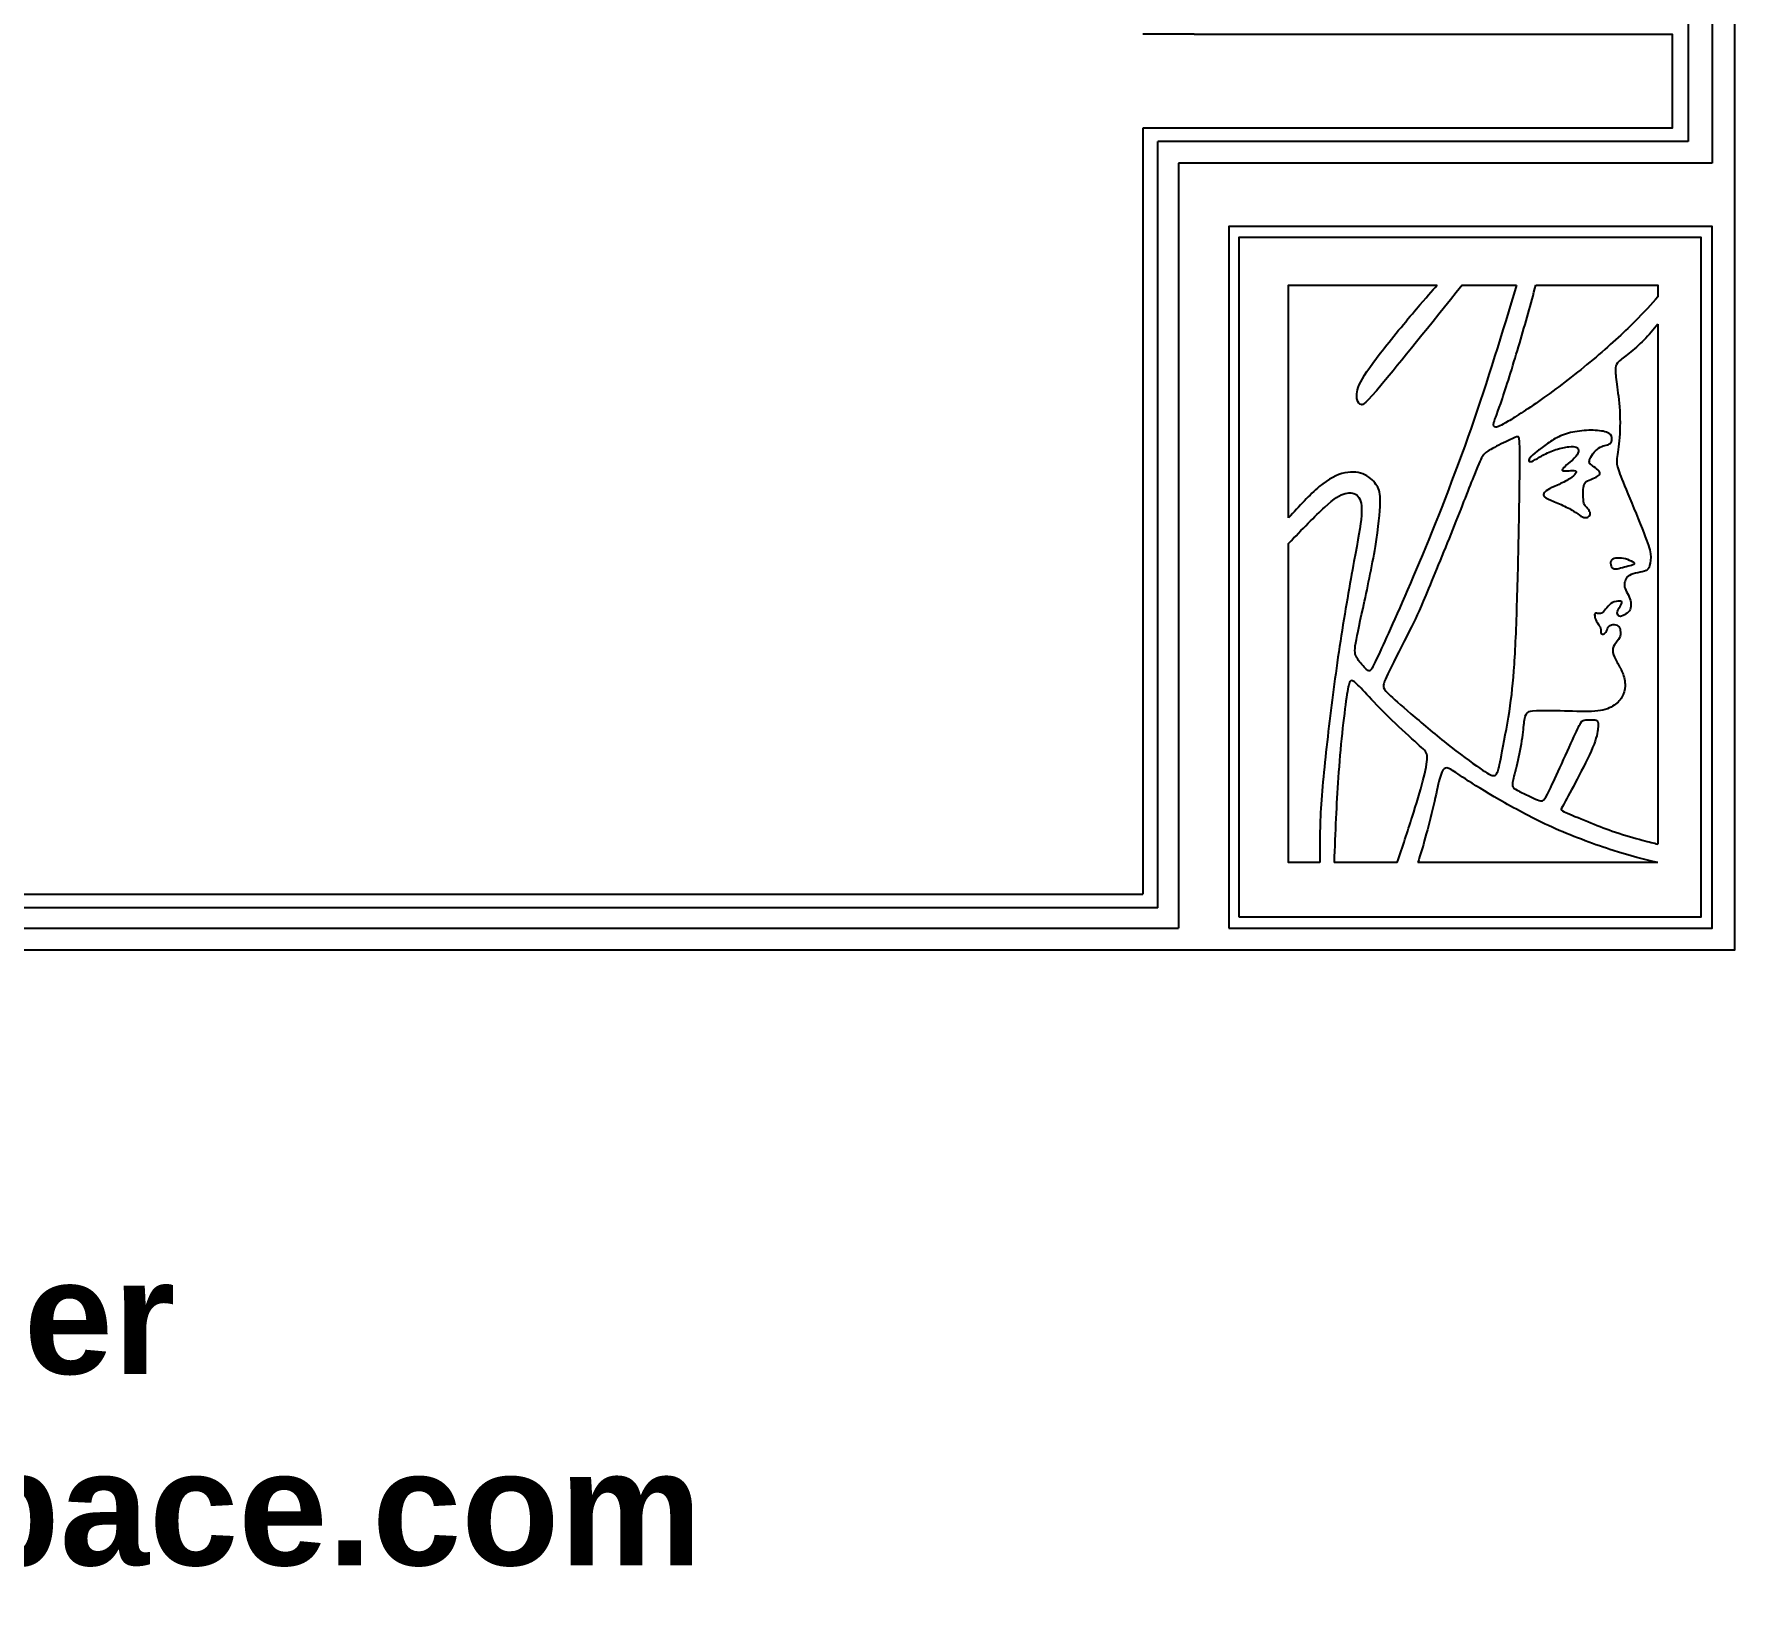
# Model space of a CAD drawing. Extents: x 0 to 80.9, y -7.4 to 60.
# Drawn here: x 19.25 to 38.5, y -7.36 to 10.37 of the extents above; entities that cross this region are included whole.
import ezdxf

# ---------------------------------------------------------------- set-up
doc = ezdxf.new("R2010")
doc.units = 0
doc.header["$MEASUREMENT"] = 0
doc.layers.get('0').update_dxf_attribs({"linetype": 'CONTINUOUS'})
doc.layers.add('LAYER_1', color=7, linetype='CONTINUOUS')

msp = doc.modelspace()

# ---------------------------------------------------------------- linework, layer by layer
at = {"layer": 'LAYER_1'}
for points in [[(0, 0), (38.497, 0), (38.497, 60.005), (0, 60.005), (0, 0)], [(32.771, 0.246), (38.24, 0.246), (38.24, 8.189), (32.771, 8.189), (32.771, 0.246)], [(32.882, 0.372), (38.114, 0.372), (38.114, 8.064), (32.882, 8.064), (32.882, 0.372)]]:
    msp.add_lwpolyline(points, close=True, dxfattribs=at)
for points in [[(38.24, 10.787), (38.24, 10.787), (38.24, 8.905), (38.24, 8.905)], [(37.969, 10.542), (37.969, 10.542), (37.969, 9.15), (37.969, 9.15)], [(32.377, 10.366), (32.377, 10.366), (31.795, 10.366), (31.795, 10.366)], [(31.795, 9.3), (31.795, 9.3), (31.795, 0.632), (31.795, 0.632)], [(32.377, 9.3), (32.377, 9.3), (31.795, 9.3), (31.795, 9.3)], [(31.968, 0.477), (31.968, 0.477), (31.968, 9.15), (31.968, 9.15)], [(32.199, 9.15), (32.199, 9.15), (31.968, 9.15), (31.968, 9.15)], [(37.969, 9.15), (37.969, 9.15), (32.199, 9.15), (32.199, 9.15)], [(38.24, 8.905), (38.24, 8.905), (32.199, 8.905), (32.199, 8.905)], [(32.199, 8.905), (32.199, 8.905), (32.199, 0.246), (32.199, 0.246)], [(35.41, 7.524), (35.41, 7.524), (36.025, 7.524), (36.025, 7.524)], [(37.625, 7.082), (37.625, 7.082), (37.625, 1.197), (37.625, 1.197)], [(34.676, 0.987), (34.676, 0.987), (33.961, 0.987), (33.961, 0.987)], [(37.625, 0.987), (37.625, 0.987), (34.908, 0.987), (34.908, 0.987)], [(6.623, 0.632), (6.623, 0.632), (31.795, 0.632), (31.795, 0.632)], [(31.968, 0.477), (31.968, 0.477), (6.468, 0.477), (6.468, 0.477)], [(6.237, 0.246), (6.237, 0.246), (32.199, 0.246), (32.199, 0.246)]]:
    msp.add_open_spline(points, degree=3, dxfattribs=at)
for points, knots in [([(32.377, 10.366), (32.377, 10.366), (37.785, 10.366), (37.785, 10.366), (37.785, 10.366), (37.785, 10.366), (37.785, 9.3), (37.785, 9.3), (37.785, 9.3), (37.785, 9.3), (32.377, 9.3), (32.377, 9.3)], [0, 0, 0, 0, 0.25, 0.25, 0.25, 0.25, 0.5, 0.5, 0.5, 0.5, 1, 1, 1, 1]), ([(33.446, 4.889), (33.446, 4.889), (33.446, 7.524), (33.446, 7.524), (33.446, 7.524), (33.446, 7.524), (35.128, 7.524), (35.128, 7.524)], [0, 0, 0, 0, 0.333333, 0.333333, 0.333333, 0.333333, 1, 1, 1, 1]), ([(36.025, 7.524), (35.862, 6.985), (35.699, 6.445), (35.511, 5.905), (35.511, 5.905), (35.322, 5.366), (35.109, 4.826), (34.925, 4.386), (34.925, 4.386), (34.741, 3.946), (34.586, 3.605), (34.499, 3.416), (34.499, 3.416), (34.413, 3.226), (34.394, 3.189), (34.378, 3.17), (34.378, 3.17), (34.362, 3.151), (34.35, 3.151), (34.323, 3.176), (34.323, 3.176), (34.296, 3.201), (34.254, 3.252), (34.228, 3.29), (34.228, 3.29), (34.201, 3.329), (34.191, 3.356), (34.201, 3.44), (34.201, 3.44), (34.212, 3.523), (34.243, 3.664), (34.288, 3.869), (34.288, 3.869), (34.333, 4.073), (34.392, 4.343), (34.428, 4.564), (34.428, 4.564), (34.465, 4.785), (34.48, 4.956), (34.482, 5.062), (34.482, 5.062), (34.484, 5.167), (34.473, 5.207), (34.445, 5.252), (34.445, 5.252), (34.417, 5.297), (34.371, 5.347), (34.309, 5.377), (34.309, 5.377), (34.247, 5.408), (34.17, 5.418), (34.083, 5.399), (34.083, 5.399), (33.996, 5.381), (33.9, 5.332), (33.793, 5.243), (33.793, 5.243), (33.685, 5.153), (33.566, 5.021), (33.446, 4.889)], [0, 0, 0, 0, 0.0625, 0.0625, 0.0625, 0.0625, 0.125, 0.125, 0.125, 0.125, 0.1875, 0.1875, 0.1875, 0.1875, 0.25, 0.25, 0.25, 0.25, 0.3125, 0.3125, 0.3125, 0.3125, 0.375, 0.375, 0.375, 0.375, 0.4375, 0.4375, 0.4375, 0.4375, 0.5, 0.5, 0.5, 0.5, 0.5625, 0.5625, 0.5625, 0.5625, 0.625, 0.625, 0.625, 0.625, 0.6875, 0.6875, 0.6875, 0.6875, 0.75, 0.75, 0.75, 0.75, 0.8125, 0.8125, 0.8125, 0.8125, 0.875, 0.875, 0.875, 0.875, 1, 1, 1, 1]), ([(35.41, 7.524), (35.053, 7.079), (34.695, 6.633), (34.504, 6.405), (34.504, 6.405), (34.312, 6.177), (34.287, 6.167), (34.267, 6.171), (34.267, 6.171), (34.247, 6.175), (34.233, 6.194), (34.223, 6.229), (34.223, 6.229), (34.214, 6.263), (34.21, 6.313), (34.246, 6.396), (34.246, 6.396), (34.283, 6.478), (34.36, 6.594), (34.484, 6.754), (34.484, 6.754), (34.607, 6.913), (34.777, 7.118), (34.892, 7.254), (34.892, 7.254), (35.007, 7.39), (35.067, 7.457), (35.128, 7.524)], [0, 0, 0, 0, 0.125, 0.125, 0.125, 0.125, 0.25, 0.25, 0.25, 0.25, 0.375, 0.375, 0.375, 0.375, 0.5, 0.5, 0.5, 0.5, 0.625, 0.625, 0.625, 0.625, 0.75, 0.75, 0.75, 0.75, 1, 1, 1, 1]), ([(37.625, 7.392), (37.55, 7.307), (37.474, 7.221), (37.355, 7.103), (37.355, 7.103), (37.236, 6.985), (37.073, 6.834), (36.891, 6.681), (36.891, 6.681), (36.709, 6.529), (36.508, 6.374), (36.336, 6.251), (36.336, 6.251), (36.163, 6.127), (36.019, 6.035), (35.931, 5.983), (35.931, 5.983), (35.843, 5.931), (35.812, 5.918), (35.791, 5.917), (35.791, 5.917), (35.77, 5.916), (35.759, 5.926), (35.77, 5.968), (35.77, 5.968), (35.78, 6.01), (35.812, 6.083), (35.865, 6.241), (35.865, 6.241), (35.918, 6.399), (35.994, 6.642), (36.061, 6.87), (36.061, 6.87), (36.128, 7.098), (36.186, 7.311), (36.245, 7.524)], [0, 0, 0, 0, 0.1, 0.1, 0.1, 0.1, 0.2, 0.2, 0.2, 0.2, 0.3, 0.3, 0.3, 0.3, 0.4, 0.4, 0.4, 0.4, 0.5, 0.5, 0.5, 0.5, 0.6, 0.6, 0.6, 0.6, 0.7, 0.7, 0.7, 0.7, 0.8, 0.8, 0.8, 0.8, 1, 1, 1, 1]), ([(36.245, 7.524), (36.245, 7.524), (37.625, 7.524), (37.625, 7.524), (37.625, 7.524), (37.625, 7.524), (37.625, 7.392), (37.625, 7.392)], [0, 0, 0, 0, 0.333333, 0.333333, 0.333333, 0.333333, 1, 1, 1, 1]), ([(37.625, 7.082), (37.574, 7.021), (37.523, 6.961), (37.468, 6.904), (37.468, 6.904), (37.412, 6.848), (37.351, 6.795), (37.3, 6.754), (37.3, 6.754), (37.249, 6.713), (37.207, 6.682), (37.182, 6.659), (37.182, 6.659), (37.158, 6.636), (37.151, 6.621), (37.147, 6.588), (37.147, 6.588), (37.144, 6.555), (37.145, 6.505), (37.155, 6.43), (37.155, 6.43), (37.164, 6.356), (37.182, 6.258), (37.19, 6.145), (37.19, 6.145), (37.199, 6.032), (37.198, 5.904), (37.19, 5.8), (37.19, 5.8), (37.182, 5.696), (37.167, 5.616), (37.162, 5.563), (37.162, 5.563), (37.157, 5.51), (37.161, 5.485), (37.179, 5.432), (37.179, 5.432), (37.198, 5.378), (37.23, 5.297), (37.285, 5.163), (37.285, 5.163), (37.34, 5.029), (37.417, 4.843), (37.466, 4.72), (37.466, 4.72), (37.514, 4.597), (37.534, 4.538), (37.541, 4.484), (37.541, 4.484), (37.547, 4.43), (37.54, 4.382), (37.531, 4.35), (37.531, 4.35), (37.523, 4.318), (37.513, 4.302), (37.491, 4.292), (37.491, 4.292), (37.468, 4.282), (37.433, 4.276), (37.397, 4.269), (37.397, 4.269), (37.362, 4.262), (37.326, 4.252), (37.303, 4.239), (37.303, 4.239), (37.279, 4.226), (37.268, 4.209), (37.259, 4.189), (37.259, 4.189), (37.25, 4.169), (37.244, 4.145), (37.246, 4.122), (37.246, 4.122), (37.248, 4.1), (37.258, 4.079), (37.271, 4.054), (37.271, 4.054), (37.284, 4.028), (37.3, 3.999), (37.309, 3.973), (37.309, 3.973), (37.318, 3.947), (37.32, 3.924), (37.319, 3.901), (37.319, 3.901), (37.319, 3.879), (37.316, 3.857), (37.303, 3.838), (37.303, 3.838), (37.291, 3.819), (37.269, 3.804), (37.247, 3.792), (37.247, 3.792), (37.225, 3.78), (37.203, 3.771), (37.188, 3.776), (37.188, 3.776), (37.173, 3.781), (37.164, 3.798), (37.165, 3.816), (37.165, 3.816), (37.165, 3.833), (37.175, 3.85), (37.187, 3.87), (37.187, 3.87), (37.2, 3.89), (37.215, 3.915), (37.218, 3.929), (37.218, 3.929), (37.22, 3.943), (37.208, 3.947), (37.188, 3.947), (37.188, 3.947), (37.167, 3.947), (37.138, 3.943), (37.112, 3.93), (37.112, 3.93), (37.087, 3.917), (37.065, 3.895), (37.047, 3.873), (37.047, 3.873), (37.028, 3.851), (37.014, 3.829), (36.998, 3.817), (36.998, 3.817), (36.982, 3.806), (36.965, 3.805), (36.951, 3.806), (36.951, 3.806), (36.936, 3.808), (36.924, 3.812), (36.916, 3.807), (36.916, 3.807), (36.909, 3.802), (36.907, 3.787), (36.912, 3.767), (36.912, 3.767), (36.916, 3.747), (36.928, 3.722), (36.941, 3.7), (36.941, 3.7), (36.955, 3.678), (36.971, 3.659), (36.976, 3.641), (36.976, 3.641), (36.982, 3.622), (36.978, 3.603), (36.981, 3.59), (36.981, 3.59), (36.984, 3.577), (36.995, 3.569), (37.007, 3.573), (37.007, 3.573), (37.019, 3.576), (37.032, 3.589), (37.042, 3.608), (37.042, 3.608), (37.052, 3.626), (37.059, 3.649), (37.073, 3.664), (37.073, 3.664), (37.088, 3.678), (37.111, 3.684), (37.132, 3.682), (37.132, 3.682), (37.154, 3.68), (37.174, 3.67), (37.185, 3.655), (37.185, 3.655), (37.197, 3.641), (37.2, 3.622), (37.201, 3.601), (37.201, 3.601), (37.203, 3.58), (37.203, 3.557), (37.19, 3.532), (37.19, 3.532), (37.177, 3.507), (37.151, 3.479), (37.134, 3.453), (37.134, 3.453), (37.117, 3.426), (37.11, 3.4), (37.116, 3.367), (37.116, 3.367), (37.122, 3.333), (37.142, 3.292), (37.164, 3.254), (37.164, 3.254), (37.185, 3.216), (37.208, 3.18), (37.225, 3.136), (37.225, 3.136), (37.243, 3.092), (37.254, 3.038), (37.254, 2.99), (37.254, 2.99), (37.253, 2.942), (37.241, 2.899), (37.218, 2.86), (37.218, 2.86), (37.194, 2.821), (37.161, 2.785), (37.113, 2.757), (37.113, 2.757), (37.066, 2.729), (37.004, 2.708), (36.911, 2.7), (36.911, 2.7), (36.817, 2.693), (36.692, 2.699), (36.567, 2.703), (36.567, 2.703), (36.443, 2.706), (36.319, 2.706), (36.25, 2.704), (36.25, 2.704), (36.18, 2.702), (36.164, 2.697), (36.15, 2.685), (36.15, 2.685), (36.135, 2.673), (36.122, 2.653), (36.114, 2.615), (36.114, 2.615), (36.106, 2.576), (36.104, 2.519), (36.092, 2.434), (36.092, 2.434), (36.081, 2.349), (36.06, 2.237), (36.039, 2.143), (36.039, 2.143), (36.018, 2.049), (35.997, 1.973), (35.987, 1.925), (35.987, 1.925), (35.976, 1.878), (35.976, 1.859), (35.983, 1.845), (35.983, 1.845), (35.99, 1.832), (36.003, 1.823), (36.034, 1.807), (36.034, 1.807), (36.065, 1.791), (36.113, 1.767), (36.156, 1.746), (36.156, 1.746), (36.199, 1.726), (36.237, 1.709), (36.263, 1.698), (36.263, 1.698), (36.29, 1.687), (36.306, 1.682), (36.32, 1.688), (36.32, 1.688), (36.335, 1.693), (36.349, 1.71), (36.376, 1.762), (36.376, 1.762), (36.403, 1.815), (36.444, 1.903), (36.496, 2.017), (36.496, 2.017), (36.548, 2.132), (36.612, 2.273), (36.658, 2.374), (36.658, 2.374), (36.704, 2.476), (36.732, 2.537), (36.752, 2.569), (36.752, 2.569), (36.772, 2.6), (36.784, 2.601), (36.808, 2.602), (36.808, 2.602), (36.833, 2.603), (36.87, 2.604), (36.895, 2.603), (36.895, 2.603), (36.921, 2.602), (36.933, 2.599), (36.94, 2.589), (36.94, 2.589), (36.948, 2.578), (36.95, 2.56), (36.948, 2.522), (36.948, 2.522), (36.946, 2.484), (36.939, 2.425), (36.902, 2.329), (36.902, 2.329), (36.865, 2.232), (36.797, 2.097), (36.735, 1.977), (36.735, 1.977), (36.673, 1.857), (36.616, 1.751), (36.581, 1.688), (36.581, 1.688), (36.546, 1.626), (36.533, 1.606), (36.532, 1.592), (36.532, 1.592), (36.53, 1.578), (36.542, 1.571), (36.602, 1.546), (36.602, 1.546), (36.662, 1.52), (36.771, 1.476), (36.867, 1.437), (36.867, 1.437), (36.962, 1.399), (37.045, 1.365), (37.145, 1.332), (37.145, 1.332), (37.246, 1.298), (37.364, 1.265), (37.447, 1.242), (37.447, 1.242), (37.53, 1.22), (37.577, 1.208), (37.625, 1.197)], [0, 0, 0, 0, 0.012195, 0.012195, 0.012195, 0.012195, 0.02439, 0.02439, 0.02439, 0.02439, 0.036585, 0.036585, 0.036585, 0.036585, 0.04878, 0.04878, 0.04878, 0.04878, 0.060976, 0.060976, 0.060976, 0.060976, 0.073171, 0.073171, 0.073171, 0.073171, 0.085366, 0.085366, 0.085366, 0.085366, 0.097561, 0.097561, 0.097561, 0.097561, 0.109756, 0.109756, 0.109756, 0.109756, 0.121951, 0.121951, 0.121951, 0.121951, 0.134146, 0.134146, 0.134146, 0.134146, 0.146341, 0.146341, 0.146341, 0.146341, 0.158537, 0.158537, 0.158537, 0.158537, 0.170732, 0.170732, 0.170732, 0.170732, 0.182927, 0.182927, 0.182927, 0.182927, 0.195122, 0.195122, 0.195122, 0.195122, 0.207317, 0.207317, 0.207317, 0.207317, 0.219512, 0.219512, 0.219512, 0.219512, 0.231707, 0.231707, 0.231707, 0.231707, 0.243902, 0.243902, 0.243902, 0.243902, 0.256098, 0.256098, 0.256098, 0.256098, 0.268293, 0.268293, 0.268293, 0.268293, 0.280488, 0.280488, 0.280488, 0.280488, 0.292683, 0.292683, 0.292683, 0.292683, 0.304878, 0.304878, 0.304878, 0.304878, 0.317073, 0.317073, 0.317073, 0.317073, 0.329268, 0.329268, 0.329268, 0.329268, 0.341463, 0.341463, 0.341463, 0.341463, 0.353659, 0.353659, 0.353659, 0.353659, 0.365854, 0.365854, 0.365854, 0.365854, 0.378049, 0.378049, 0.378049, 0.378049, 0.390244, 0.390244, 0.390244, 0.390244, 0.402439, 0.402439, 0.402439, 0.402439, 0.414634, 0.414634, 0.414634, 0.414634, 0.426829, 0.426829, 0.426829, 0.426829, 0.439024, 0.439024, 0.439024, 0.439024, 0.45122, 0.45122, 0.45122, 0.45122, 0.463415, 0.463415, 0.463415, 0.463415, 0.47561, 0.47561, 0.47561, 0.47561, 0.487805, 0.487805, 0.487805, 0.487805, 0.5, 0.5, 0.5, 0.5, 0.512195, 0.512195, 0.512195, 0.512195, 0.52439, 0.52439, 0.52439, 0.52439, 0.536585, 0.536585, 0.536585, 0.536585, 0.54878, 0.54878, 0.54878, 0.54878, 0.560976, 0.560976, 0.560976, 0.560976, 0.573171, 0.573171, 0.573171, 0.573171, 0.585366, 0.585366, 0.585366, 0.585366, 0.597561, 0.597561, 0.597561, 0.597561, 0.609756, 0.609756, 0.609756, 0.609756, 0.621951, 0.621951, 0.621951, 0.621951, 0.634146, 0.634146, 0.634146, 0.634146, 0.646341, 0.646341, 0.646341, 0.646341, 0.658537, 0.658537, 0.658537, 0.658537, 0.670732, 0.670732, 0.670732, 0.670732, 0.682927, 0.682927, 0.682927, 0.682927, 0.695122, 0.695122, 0.695122, 0.695122, 0.707317, 0.707317, 0.707317, 0.707317, 0.719512, 0.719512, 0.719512, 0.719512, 0.731707, 0.731707, 0.731707, 0.731707, 0.743902, 0.743902, 0.743902, 0.743902, 0.756098, 0.756098, 0.756098, 0.756098, 0.768293, 0.768293, 0.768293, 0.768293, 0.780488, 0.780488, 0.780488, 0.780488, 0.792683, 0.792683, 0.792683, 0.792683, 0.804878, 0.804878, 0.804878, 0.804878, 0.817073, 0.817073, 0.817073, 0.817073, 0.829268, 0.829268, 0.829268, 0.829268, 0.841463, 0.841463, 0.841463, 0.841463, 0.853659, 0.853659, 0.853659, 0.853659, 0.865854, 0.865854, 0.865854, 0.865854, 0.878049, 0.878049, 0.878049, 0.878049, 0.890244, 0.890244, 0.890244, 0.890244, 0.902439, 0.902439, 0.902439, 0.902439, 0.914634, 0.914634, 0.914634, 0.914634, 0.926829, 0.926829, 0.926829, 0.926829, 0.939024, 0.939024, 0.939024, 0.939024, 0.95122, 0.95122, 0.95122, 0.95122, 0.963415, 0.963415, 0.963415, 0.963415, 0.97561, 0.97561, 0.97561, 0.97561, 1, 1, 1, 1]), ([(34.998, 4.014), (35.077, 4.202), (35.197, 4.494), (35.301, 4.755), (35.301, 4.755), (35.405, 5.015), (35.493, 5.243), (35.548, 5.381), (35.548, 5.381), (35.603, 5.518), (35.625, 5.565), (35.648, 5.597), (35.648, 5.597), (35.672, 5.629), (35.697, 5.646), (35.753, 5.675), (35.753, 5.675), (35.809, 5.705), (35.896, 5.748), (35.949, 5.773), (35.949, 5.773), (36.002, 5.798), (36.022, 5.806), (36.036, 5.808), (36.036, 5.808), (36.051, 5.81), (36.059, 5.807), (36.062, 5.674), (36.062, 5.674), (36.064, 5.541), (36.061, 5.279), (36.056, 4.973), (36.056, 4.973), (36.051, 4.668), (36.043, 4.32), (36.034, 4.013), (36.034, 4.013), (36.025, 3.706), (36.015, 3.44), (36.001, 3.232), (36.001, 3.232), (35.988, 3.024), (35.971, 2.874), (35.944, 2.699), (35.944, 2.699), (35.917, 2.525), (35.879, 2.328), (35.855, 2.205), (35.855, 2.205), (35.831, 2.083), (35.821, 2.036), (35.808, 2.007), (35.808, 2.007), (35.796, 1.978), (35.783, 1.968), (35.758, 1.972), (35.758, 1.972), (35.734, 1.976), (35.698, 1.995), (35.609, 2.056), (35.609, 2.056), (35.519, 2.118), (35.376, 2.221), (35.233, 2.335), (35.233, 2.335), (35.09, 2.449), (34.946, 2.573), (34.831, 2.673), (34.831, 2.673), (34.715, 2.773), (34.627, 2.848), (34.578, 2.896), (34.578, 2.896), (34.529, 2.944), (34.519, 2.964), (34.519, 2.99), (34.519, 2.99), (34.52, 3.016), (34.531, 3.048), (34.587, 3.161), (34.587, 3.161), (34.643, 3.274), (34.743, 3.468), (34.812, 3.606), (34.812, 3.606), (34.881, 3.744), (34.919, 3.826), (34.998, 4.014)], [0, 0, 0, 0, 0.043478, 0.043478, 0.043478, 0.043478, 0.086957, 0.086957, 0.086957, 0.086957, 0.130435, 0.130435, 0.130435, 0.130435, 0.173913, 0.173913, 0.173913, 0.173913, 0.217391, 0.217391, 0.217391, 0.217391, 0.26087, 0.26087, 0.26087, 0.26087, 0.304348, 0.304348, 0.304348, 0.304348, 0.347826, 0.347826, 0.347826, 0.347826, 0.391304, 0.391304, 0.391304, 0.391304, 0.434783, 0.434783, 0.434783, 0.434783, 0.478261, 0.478261, 0.478261, 0.478261, 0.521739, 0.521739, 0.521739, 0.521739, 0.565217, 0.565217, 0.565217, 0.565217, 0.608696, 0.608696, 0.608696, 0.608696, 0.652174, 0.652174, 0.652174, 0.652174, 0.695652, 0.695652, 0.695652, 0.695652, 0.73913, 0.73913, 0.73913, 0.73913, 0.782609, 0.782609, 0.782609, 0.782609, 0.826087, 0.826087, 0.826087, 0.826087, 0.869565, 0.869565, 0.869565, 0.869565, 0.913043, 0.913043, 0.913043, 0.913043, 1, 1, 1, 1]), ([(36.377, 5.73), (36.42, 5.76), (36.467, 5.792), (36.523, 5.817), (36.523, 5.817), (36.579, 5.841), (36.643, 5.858), (36.711, 5.869), (36.711, 5.869), (36.78, 5.879), (36.853, 5.883), (36.917, 5.88), (36.917, 5.88), (36.982, 5.876), (37.039, 5.866), (37.07, 5.847), (37.07, 5.847), (37.101, 5.829), (37.107, 5.803), (37.105, 5.782), (37.105, 5.782), (37.104, 5.76), (37.095, 5.743), (37.084, 5.733), (37.084, 5.733), (37.073, 5.722), (37.059, 5.718), (37.039, 5.713), (37.039, 5.713), (37.02, 5.708), (36.995, 5.702), (36.971, 5.689), (36.971, 5.689), (36.947, 5.676), (36.924, 5.657), (36.904, 5.633), (36.904, 5.633), (36.884, 5.61), (36.867, 5.583), (36.858, 5.561), (36.858, 5.561), (36.849, 5.539), (36.848, 5.522), (36.85, 5.513), (36.85, 5.513), (36.852, 5.503), (36.857, 5.5), (36.873, 5.489), (36.873, 5.489), (36.888, 5.478), (36.914, 5.459), (36.932, 5.445), (36.932, 5.445), (36.95, 5.43), (36.961, 5.421), (36.966, 5.411), (36.966, 5.411), (36.971, 5.4), (36.97, 5.389), (36.961, 5.378), (36.961, 5.378), (36.951, 5.366), (36.933, 5.354), (36.907, 5.343), (36.907, 5.343), (36.882, 5.331), (36.85, 5.319), (36.829, 5.309), (36.829, 5.309), (36.808, 5.298), (36.798, 5.289), (36.791, 5.27), (36.791, 5.27), (36.785, 5.25), (36.78, 5.221), (36.779, 5.184), (36.779, 5.184), (36.778, 5.147), (36.78, 5.102), (36.784, 5.075), (36.784, 5.075), (36.787, 5.048), (36.792, 5.039), (36.802, 5.027), (36.802, 5.027), (36.812, 5.014), (36.828, 4.998), (36.839, 4.983), (36.839, 4.983), (36.851, 4.969), (36.857, 4.955), (36.859, 4.943), (36.859, 4.943), (36.86, 4.931), (36.856, 4.92), (36.848, 4.911), (36.848, 4.911), (36.84, 4.902), (36.828, 4.894), (36.812, 4.892), (36.812, 4.892), (36.796, 4.891), (36.776, 4.896), (36.754, 4.909), (36.754, 4.909), (36.732, 4.923), (36.708, 4.943), (36.67, 4.967), (36.67, 4.967), (36.633, 4.99), (36.581, 5.016), (36.53, 5.039), (36.53, 5.039), (36.479, 5.063), (36.428, 5.084), (36.394, 5.098), (36.394, 5.098), (36.361, 5.113), (36.346, 5.12), (36.338, 5.13), (36.338, 5.13), (36.33, 5.139), (36.329, 5.152), (36.335, 5.165), (36.335, 5.165), (36.34, 5.178), (36.353, 5.192), (36.378, 5.207), (36.378, 5.207), (36.404, 5.223), (36.443, 5.239), (36.489, 5.261), (36.489, 5.261), (36.535, 5.282), (36.588, 5.307), (36.625, 5.331), (36.625, 5.331), (36.662, 5.355), (36.683, 5.377), (36.693, 5.39), (36.693, 5.39), (36.704, 5.404), (36.703, 5.408), (36.7, 5.413), (36.7, 5.413), (36.697, 5.418), (36.691, 5.423), (36.673, 5.425), (36.673, 5.425), (36.655, 5.426), (36.625, 5.423), (36.601, 5.422), (36.601, 5.422), (36.577, 5.42), (36.559, 5.42), (36.55, 5.422), (36.55, 5.422), (36.541, 5.424), (36.54, 5.43), (36.546, 5.44), (36.546, 5.44), (36.553, 5.451), (36.566, 5.466), (36.59, 5.488), (36.59, 5.488), (36.615, 5.51), (36.652, 5.537), (36.679, 5.565), (36.679, 5.565), (36.705, 5.592), (36.722, 5.618), (36.726, 5.64), (36.726, 5.64), (36.729, 5.662), (36.72, 5.68), (36.702, 5.689), (36.702, 5.689), (36.684, 5.698), (36.657, 5.7), (36.617, 5.695), (36.617, 5.695), (36.577, 5.69), (36.523, 5.679), (36.47, 5.662), (36.47, 5.662), (36.418, 5.645), (36.367, 5.622), (36.323, 5.598), (36.323, 5.598), (36.278, 5.575), (36.239, 5.549), (36.214, 5.537), (36.214, 5.537), (36.189, 5.524), (36.178, 5.523), (36.17, 5.529), (36.17, 5.529), (36.163, 5.535), (36.16, 5.547), (36.175, 5.567), (36.175, 5.567), (36.19, 5.587), (36.224, 5.615), (36.26, 5.644), (36.26, 5.644), (36.296, 5.672), (36.335, 5.7), (36.377, 5.73)], [0, 0, 0, 0, 0.018868, 0.018868, 0.018868, 0.018868, 0.037736, 0.037736, 0.037736, 0.037736, 0.056604, 0.056604, 0.056604, 0.056604, 0.075472, 0.075472, 0.075472, 0.075472, 0.09434, 0.09434, 0.09434, 0.09434, 0.113208, 0.113208, 0.113208, 0.113208, 0.132075, 0.132075, 0.132075, 0.132075, 0.150943, 0.150943, 0.150943, 0.150943, 0.169811, 0.169811, 0.169811, 0.169811, 0.188679, 0.188679, 0.188679, 0.188679, 0.207547, 0.207547, 0.207547, 0.207547, 0.226415, 0.226415, 0.226415, 0.226415, 0.245283, 0.245283, 0.245283, 0.245283, 0.264151, 0.264151, 0.264151, 0.264151, 0.283019, 0.283019, 0.283019, 0.283019, 0.301887, 0.301887, 0.301887, 0.301887, 0.320755, 0.320755, 0.320755, 0.320755, 0.339623, 0.339623, 0.339623, 0.339623, 0.358491, 0.358491, 0.358491, 0.358491, 0.377358, 0.377358, 0.377358, 0.377358, 0.396226, 0.396226, 0.396226, 0.396226, 0.415094, 0.415094, 0.415094, 0.415094, 0.433962, 0.433962, 0.433962, 0.433962, 0.45283, 0.45283, 0.45283, 0.45283, 0.471698, 0.471698, 0.471698, 0.471698, 0.490566, 0.490566, 0.490566, 0.490566, 0.509434, 0.509434, 0.509434, 0.509434, 0.528302, 0.528302, 0.528302, 0.528302, 0.54717, 0.54717, 0.54717, 0.54717, 0.566038, 0.566038, 0.566038, 0.566038, 0.584906, 0.584906, 0.584906, 0.584906, 0.603774, 0.603774, 0.603774, 0.603774, 0.622642, 0.622642, 0.622642, 0.622642, 0.641509, 0.641509, 0.641509, 0.641509, 0.660377, 0.660377, 0.660377, 0.660377, 0.679245, 0.679245, 0.679245, 0.679245, 0.698113, 0.698113, 0.698113, 0.698113, 0.716981, 0.716981, 0.716981, 0.716981, 0.735849, 0.735849, 0.735849, 0.735849, 0.754717, 0.754717, 0.754717, 0.754717, 0.773585, 0.773585, 0.773585, 0.773585, 0.792453, 0.792453, 0.792453, 0.792453, 0.811321, 0.811321, 0.811321, 0.811321, 0.830189, 0.830189, 0.830189, 0.830189, 0.849057, 0.849057, 0.849057, 0.849057, 0.867925, 0.867925, 0.867925, 0.867925, 0.886792, 0.886792, 0.886792, 0.886792, 0.90566, 0.90566, 0.90566, 0.90566, 0.924528, 0.924528, 0.924528, 0.924528, 0.943396, 0.943396, 0.943396, 0.943396, 0.962264, 0.962264, 0.962264, 0.962264, 1, 1, 1, 1]), ([(33.446, 4.6), (33.597, 4.757), (33.748, 4.914), (33.855, 5.012), (33.855, 5.012), (33.963, 5.111), (34.028, 5.15), (34.086, 5.166), (34.086, 5.166), (34.145, 5.182), (34.197, 5.173), (34.231, 5.136), (34.231, 5.136), (34.264, 5.098), (34.279, 5.031), (34.27, 4.917), (34.27, 4.917), (34.262, 4.803), (34.231, 4.642), (34.186, 4.397), (34.186, 4.397), (34.141, 4.151), (34.082, 3.82), (34.032, 3.494), (34.032, 3.494), (33.982, 3.168), (33.94, 2.846), (33.902, 2.53), (33.902, 2.53), (33.865, 2.214), (33.831, 1.905), (33.814, 1.649), (33.814, 1.649), (33.798, 1.392), (33.798, 1.189), (33.798, 0.987)], [0, 0, 0, 0, 0.1, 0.1, 0.1, 0.1, 0.2, 0.2, 0.2, 0.2, 0.3, 0.3, 0.3, 0.3, 0.4, 0.4, 0.4, 0.4, 0.5, 0.5, 0.5, 0.5, 0.6, 0.6, 0.6, 0.6, 0.7, 0.7, 0.7, 0.7, 0.8, 0.8, 0.8, 0.8, 1, 1, 1, 1]), ([(33.798, 0.987), (33.798, 0.987), (33.446, 0.987), (33.446, 0.987), (33.446, 0.987), (33.446, 0.987), (33.446, 4.6), (33.446, 4.6)], [0, 0, 0, 0, 0.333333, 0.333333, 0.333333, 0.333333, 1, 1, 1, 1]), ([(37.28, 4.421), (37.25, 4.431), (37.222, 4.437), (37.192, 4.439), (37.192, 4.439), (37.163, 4.44), (37.132, 4.436), (37.114, 4.425), (37.114, 4.425), (37.097, 4.414), (37.093, 4.395), (37.094, 4.373), (37.094, 4.373), (37.095, 4.351), (37.101, 4.326), (37.116, 4.315), (37.116, 4.315), (37.132, 4.305), (37.156, 4.308), (37.183, 4.314), (37.183, 4.314), (37.21, 4.32), (37.238, 4.329), (37.267, 4.336), (37.267, 4.336), (37.295, 4.343), (37.324, 4.35), (37.341, 4.357), (37.341, 4.357), (37.358, 4.364), (37.364, 4.373), (37.352, 4.384), (37.352, 4.384), (37.34, 4.396), (37.309, 4.41), (37.28, 4.421)], [0, 0, 0, 0, 0.1, 0.1, 0.1, 0.1, 0.2, 0.2, 0.2, 0.2, 0.3, 0.3, 0.3, 0.3, 0.4, 0.4, 0.4, 0.4, 0.5, 0.5, 0.5, 0.5, 0.6, 0.6, 0.6, 0.6, 0.7, 0.7, 0.7, 0.7, 0.8, 0.8, 0.8, 0.8, 1, 1, 1, 1]), ([(34.676, 0.987), (34.735, 1.164), (34.793, 1.342), (34.843, 1.5), (34.843, 1.5), (34.894, 1.658), (34.935, 1.796), (34.966, 1.912), (34.966, 1.912), (34.996, 2.028), (35.015, 2.122), (35.014, 2.179), (35.014, 2.179), (35.013, 2.235), (34.992, 2.254), (34.928, 2.311), (34.928, 2.311), (34.864, 2.369), (34.758, 2.465), (34.656, 2.561), (34.656, 2.561), (34.555, 2.658), (34.459, 2.754), (34.383, 2.833), (34.383, 2.833), (34.308, 2.913), (34.254, 2.975), (34.216, 3.012), (34.216, 3.012), (34.178, 3.049), (34.157, 3.059), (34.142, 3.036), (34.142, 3.036), (34.126, 3.013), (34.116, 2.957), (34.101, 2.856), (34.101, 2.856), (34.086, 2.756), (34.068, 2.612), (34.051, 2.451), (34.051, 2.451), (34.034, 2.29), (34.019, 2.112), (34.008, 1.951), (34.008, 1.951), (33.996, 1.79), (33.988, 1.645), (33.981, 1.487), (33.981, 1.487), (33.973, 1.33), (33.967, 1.158), (33.961, 0.987)], [0, 0, 0, 0, 0.071429, 0.071429, 0.071429, 0.071429, 0.142857, 0.142857, 0.142857, 0.142857, 0.214286, 0.214286, 0.214286, 0.214286, 0.285714, 0.285714, 0.285714, 0.285714, 0.357143, 0.357143, 0.357143, 0.357143, 0.428571, 0.428571, 0.428571, 0.428571, 0.5, 0.5, 0.5, 0.5, 0.571429, 0.571429, 0.571429, 0.571429, 0.642857, 0.642857, 0.642857, 0.642857, 0.714286, 0.714286, 0.714286, 0.714286, 0.785714, 0.785714, 0.785714, 0.785714, 0.857143, 0.857143, 0.857143, 0.857143, 1, 1, 1, 1]), ([(37.625, 0.987), (37.47, 1.024), (37.315, 1.062), (37.119, 1.125), (37.119, 1.125), (36.922, 1.187), (36.684, 1.275), (36.468, 1.37), (36.468, 1.37), (36.253, 1.465), (36.061, 1.568), (35.893, 1.663), (35.893, 1.663), (35.726, 1.758), (35.584, 1.846), (35.483, 1.911), (35.483, 1.911), (35.383, 1.976), (35.324, 2.018), (35.285, 2.04), (35.285, 2.04), (35.245, 2.062), (35.224, 2.064), (35.206, 2.049), (35.206, 2.049), (35.188, 2.034), (35.174, 2.003), (35.155, 1.933), (35.155, 1.933), (35.136, 1.863), (35.113, 1.754), (35.085, 1.634), (35.085, 1.634), (35.057, 1.514), (35.023, 1.382), (34.993, 1.272), (34.993, 1.272), (34.963, 1.162), (34.935, 1.074), (34.908, 0.987)], [0, 0, 0, 0, 0.090909, 0.090909, 0.090909, 0.090909, 0.181818, 0.181818, 0.181818, 0.181818, 0.272727, 0.272727, 0.272727, 0.272727, 0.363636, 0.363636, 0.363636, 0.363636, 0.454545, 0.454545, 0.454545, 0.454545, 0.545455, 0.545455, 0.545455, 0.545455, 0.636364, 0.636364, 0.636364, 0.636364, 0.727273, 0.727273, 0.727273, 0.727273, 0.818182, 0.818182, 0.818182, 0.818182, 1, 1, 1, 1])]:
    msp.add_open_spline(points, degree=3, knots=knots, dxfattribs=at)

# ---------------------------------------------------------------- texts
at = {"insert": (4, -3.5), "char_height": 1.3, "width": 75.5, "attachment_point": 1}
msp.add_mtext('\\fArial|b1|i0|c0|p34;Art nouveau border\\Pwww.craftsmanspace.com}', dxfattribs=at)

doc.saveas('drawing.dxf')
